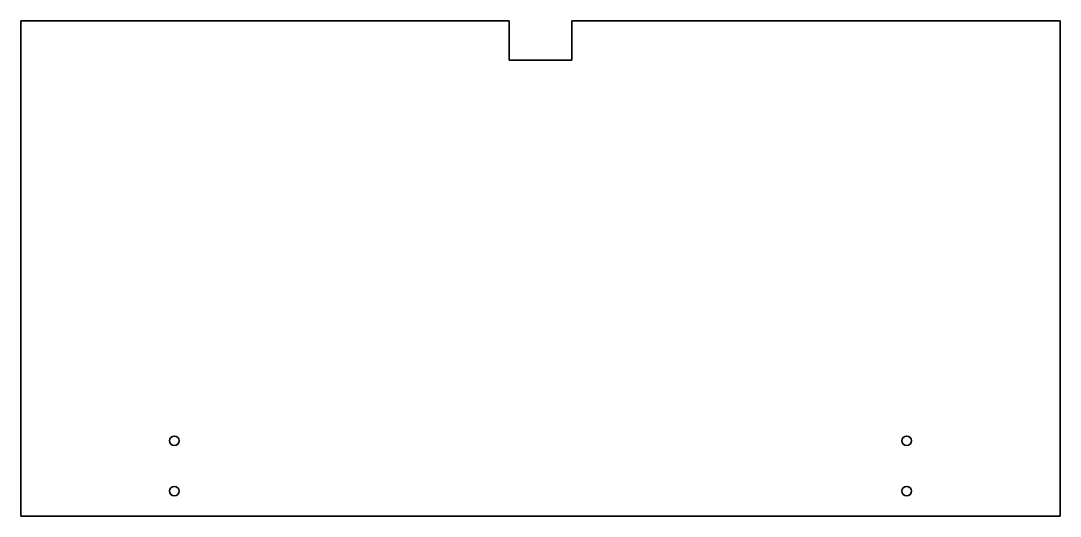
# Model space of a CAD drawing. Header units: inches. Extents: x 0 to 660, y 0 to 315.
import ezdxf

# ---------------------------------------------------------------- set-up
doc = ezdxf.new("R2010")
doc.units = ezdxf.units.IN
doc.header["$MEASUREMENT"] = 0
doc.layers.add('SIMUMAK Visible (ISO)', color=7, linetype='Continuous', lineweight=35)

# ---------------------------------------------------------------- blocks, each defined once
blk = doc.blocks.new('AMB-04-FOPED03_Sheet_11_AMB-04-FOPED03')
at = {"layer": 'SIMUMAK Visible (ISO)'}
for p, q in [((-330, 157.5), (-20, 157.5)), ((-330, -157.5), (-330, 157.5)), ((-20, 132.5), (-20, 157.5)), ((20, 157.5), (330, 157.5)), ((20, 157.5), (20, 132.5)), ((330, 157.5), (330, -157.5)), ((20, 132.5), (-20, 132.5)), ((330, -157.5), (-330, -157.5))]:
    blk.add_line(p, q, dxfattribs=at)
for centre in [(-232.5, -109.5), (232.5, -109.5), (-232.5, -141.5), (232.5, -141.5)]:
    blk.add_circle(centre, 3, dxfattribs=at)

msp = doc.modelspace()

# ---------------------------------------------------------------- block references
msp.add_blockref('AMB-04-FOPED03_Sheet_11_AMB-04-FOPED03', (330, 157.5))

doc.saveas('drawing.dxf')
